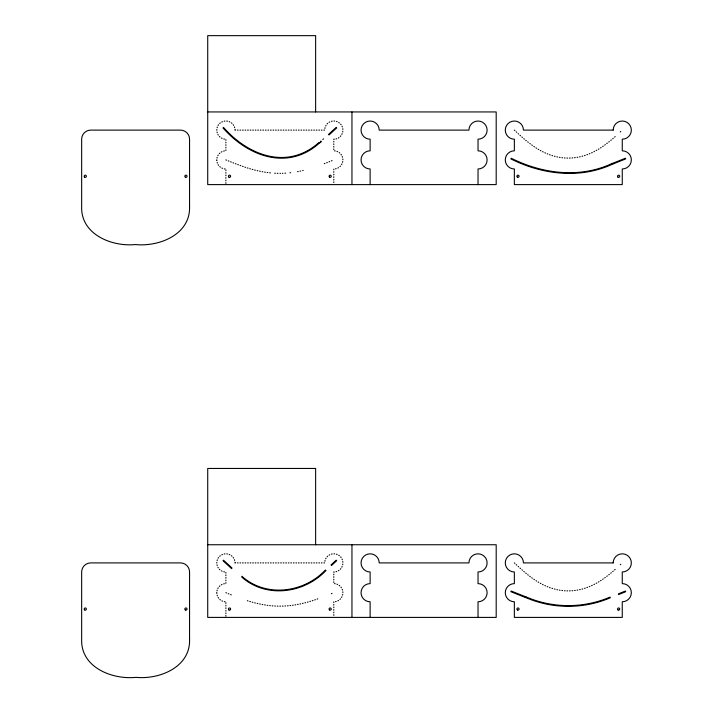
<?xml version="1.0" encoding="UTF-8"?>
<svg xmlns="http://www.w3.org/2000/svg" width="713" height="713" viewBox="0 0 713 713"><rect width="100%" height="100%" fill="white"/><g stroke="black" fill="none" stroke-linecap="round" stroke-linejoin="round"><path stroke-width="1.07" d="M216.805 159.899L216.805 159.872A9.082 9.082 0 0 0 216.832 160.594M216.805 592.699L216.805 592.672A9.082 9.082 0 0 0 216.832 593.394M336.215 127.377L328.461 134.516M336.705 127.912L329.023 134.98M336.215 560.177L331.01 564.981M336.705 560.703L331.5 565.525M620.257 131.967L620.782 131.468M620.319 564.705L620.782 564.268M615.141 136.602L614.597 137.083M615.141 569.402L614.597 569.883M326.028 570.453C304.398 593.466 266.323 598.751 241.841 577.147M325.467 569.981C303.961 592.86 266.029 597.949 241.841 576.247M613.225 138.277L612.681 138.759M613.225 571.077L612.681 571.55M323.533 138.857L322.793 139.481M611.291 139.926L610.729 140.39M611.291 572.726L610.729 573.19M320.921 141.031L320.333 141.504M321.376 141.593L320.788 142.065M609.33 141.548L608.759 142.003M609.33 574.339L608.759 574.794M320.645 142.19L319.977 142.716M319.754 142.885L318.943 143.518M319.085 142.484L318.417 143.001M607.333 143.117L606.754 143.563M607.333 575.917L606.754 576.362M318.167 143.197C286.902 170.362 247.848 155.22 223.472 127.377M318.604 143.776C287.089 171.182 247.545 155.987 222.982 127.912M605.301 144.65L604.713 145.078M605.301 577.45L604.713 577.878M603.234 146.129L602.637 146.539M603.234 578.929L602.637 579.339M601.121 147.555L600.515 147.947M601.121 580.346L600.515 580.747M598.973 148.91L598.35 149.284M598.973 581.71L598.35 582.084M596.781 150.193L596.148 150.55M596.781 582.993L596.148 583.35M594.544 151.406L593.893 151.735M594.544 584.205L593.893 584.535M592.262 152.529L591.603 152.84M592.262 585.328L591.603 585.631M589.936 153.571L589.268 153.848M589.936 586.362L589.268 586.647M625.497 158.206L613.082 163.161M625.764 158.883L613.991 163.58M625.497 591.006L618.331 593.884M625.764 591.683L618.724 594.508M331.358 160.88L332.035 160.612M332.035 593.403L331.358 593.679M329.673 161.557L329.005 161.824M327.312 162.493L326.634 162.76M613.724 163.687L613.198 163.892M324.941 163.42L324.263 163.678M612.815 163.259L611.496 163.767M612.939 163.99C580.275 179.293 542.397 174.774 510.856 158.883M611.237 163.865C579.081 178.633 542.04 173.651 511.123 158.206M610.052 597.111C583.608 608.412 553.154 608.456 526.702 597.155M610.292 597.797C583.653 609.178 552.967 609.178 526.319 597.797M587.565 154.516L586.897 154.766M587.565 587.316L586.897 587.557M317.793 598.875L317.107 599.116M315.387 599.704L314.7 599.936M585.177 155.354L584.491 155.577M585.177 588.154L584.491 588.368M312.971 600.506L312.285 600.729M310.547 601.264L309.852 601.469M308.105 601.977L307.41 602.173M582.744 156.085L582.04 156.281M582.744 588.885L582.04 589.081M305.654 602.645L304.95 602.833M303.185 170.469L302.677 170.594M303.185 603.269L302.481 603.439M580.284 156.717L579.571 156.869M580.284 589.517L579.571 589.669M300.708 171.04L299.995 171.191M300.708 603.84L299.995 603.991M298.212 171.548L297.499 171.681M298.212 604.348L297.499 604.481M577.771 157.225L577.075 157.35M577.771 590.025L577.075 590.15M295.717 604.793L294.995 604.918M293.203 605.185L292.482 605.284M575.275 157.618L574.553 157.716M575.275 590.417L574.553 590.507M290.646 172.715L289.959 172.796M290.646 605.515L289.959 605.595M288.15 605.774L287.428 605.836M572.753 157.894L572.022 157.956M572.753 590.694L572.022 590.747M285.61 173.161L284.888 173.206M285.61 605.961L284.888 606.005M570.213 158.054L569.482 158.072M570.213 590.845L569.482 590.872M283.07 606.086L282.348 606.103M282.883 173.295L282.348 173.312M280.53 173.339L280.013 173.339M280.53 606.139L279.844 606.139M207.724 111.941L496.195 111.941L496.195 184.605L207.724 184.605L207.724 35.65L315.627 35.65L315.627 111.941M235.593 130.114L234.969 130.114A9.082 9.082 0 0 0 234.942 129.383M237.411 130.114L238.133 130.114M239.951 130.114L240.673 130.114M242.491 130.114L243.222 130.114M245.04 130.114L245.762 130.114M247.58 130.114L248.302 130.114M250.12 130.114L250.851 130.114M252.669 130.114L253.391 130.114M255.209 130.114L255.94 130.114M257.75 130.114L258.48 130.114M260.298 130.114L261.02 130.114M262.839 130.114L263.569 130.114M265.379 130.114L266.109 130.114M267.928 130.114L268.649 130.114M270.468 130.114L271.198 130.114M273.008 130.114L273.739 130.114M275.557 130.114L276.279 130.114M278.097 130.114L278.828 130.114M280.637 130.114L281.368 130.114M283.186 130.114L283.908 130.114M285.726 130.114L286.457 130.114M288.275 130.114L288.997 130.114M290.815 130.114L291.537 130.114M293.355 130.114L294.086 130.114M295.904 130.114L296.626 130.114M298.444 130.114L299.166 130.114M300.984 130.114L301.715 130.114M303.533 130.114L304.255 130.114M306.073 130.114L306.795 130.114M308.613 130.114L309.344 130.114M311.162 130.114L311.884 130.114M313.702 130.114L314.433 130.114M316.242 130.114L316.973 130.114M318.791 130.114L319.513 130.114M321.331 130.114L322.062 130.114M323.871 130.114L324.602 130.114M207.724 544.741L496.195 544.741L496.195 617.405L207.724 617.405L207.724 468.45L315.627 468.45L315.627 544.741M235.593 562.905L234.969 562.905A9.082 9.082 0 0 0 234.942 562.183M237.411 562.905L238.133 562.905M239.951 562.905L240.673 562.905M242.491 562.905L243.222 562.905M245.04 562.905L245.762 562.905M247.58 562.905L248.302 562.905M250.12 562.905L250.851 562.905M252.669 562.905L253.391 562.905M255.209 562.905L255.94 562.905M257.75 562.905L258.48 562.905M260.298 562.905L261.02 562.905M262.839 562.905L263.569 562.905M265.379 562.905L266.109 562.905M267.928 562.905L268.649 562.905M270.468 562.905L271.198 562.905M273.008 562.905L273.739 562.905M275.557 562.905L276.279 562.905M278.097 562.905L278.828 562.905M280.637 562.905L281.368 562.905M283.186 562.905L283.908 562.905M285.726 562.905L286.457 562.905M288.275 562.905L288.997 562.905M290.815 562.905L291.537 562.905M293.355 562.905L294.086 562.905M295.904 562.905L296.626 562.905M298.444 562.905L299.166 562.905M300.984 562.905L301.715 562.905M303.533 562.905L304.255 562.905M306.073 562.905L306.795 562.905M308.613 562.905L309.344 562.905M311.162 562.905L311.884 562.905M313.702 562.905L314.433 562.905M316.242 562.905L316.973 562.905M318.791 562.905L319.513 562.905M321.331 562.905L322.062 562.905M323.871 562.905L324.602 562.905M567.673 158.081L566.942 158.063M567.673 590.881L566.942 590.863M277.99 173.321L277.259 173.304M277.99 606.121L277.259 606.103M275.441 173.241L274.719 173.206M275.441 606.041L274.719 605.997M565.124 157.992L564.402 157.938M565.124 590.783L564.402 590.738M272.91 605.881L272.179 605.827M270.37 172.858L269.648 172.787M270.37 605.658L269.648 605.587M562.593 157.778L561.871 157.689M562.593 590.569L561.871 590.489M267.847 172.573L267.125 172.475M267.847 605.373L267.125 605.275M265.325 172.216L264.612 172.1M265.325 605.016L264.612 604.9M560.07 157.439L559.357 157.323M560.07 590.239L559.357 590.114M262.821 171.797L262.143 171.681M262.821 604.597L262.143 604.472M260.325 171.325L259.612 171.173M260.325 604.116L259.612 603.973M557.575 156.985L556.862 156.833M557.575 589.785L556.862 589.633M257.839 170.781L257.17 170.63M257.839 603.581L257.17 603.43M255.361 170.193L254.657 170.015M255.361 602.993L254.657 602.815M555.088 156.414L554.393 156.227M555.088 589.214L554.393 589.027M252.901 169.551L252.206 169.355M252.901 602.351L252.206 602.155M250.459 168.856L249.755 168.651M250.459 601.656L249.755 601.451M552.646 155.728L551.951 155.514M552.646 588.528L551.951 588.314M248.017 168.125L247.331 167.903M248.017 600.916L247.331 600.702M245.602 167.35L244.907 167.118M243.186 166.53L242.5 166.289M550.222 154.944L549.545 154.694M550.222 587.744L549.545 587.494M240.789 165.683L240.112 165.443M238.4 164.81L237.723 164.56M526.435 597.057L525.775 596.808M526.06 597.69L525.526 597.494M525.517 596.71L523.797 596.059M525.267 597.396L524.34 597.039M236.021 163.91L235.343 163.651M524.073 596.941L523.547 596.736M523.146 595.801L511.123 591.006M522.887 596.487L510.856 591.683M233.65 163.001L232.973 162.733M231.288 162.065L230.611 161.798M231.288 594.865L230.611 594.597M547.842 154.053L547.174 153.776M228.926 161.12L228.249 160.853M547.842 586.844L547.174 586.576M228.249 593.653L228.926 593.92M225.887 159.899L226.565 160.175M225.887 592.699L226.565 592.966M545.498 153.054L544.839 152.76M545.498 585.854L544.839 585.56M543.199 151.976L542.548 151.646M543.199 584.776L542.548 584.446M540.944 150.808L540.302 150.461M540.944 583.608L540.302 583.252M538.725 149.561L538.101 149.186M538.725 582.352L538.101 581.986M536.559 148.233L535.944 147.841M536.559 581.033L536.024 580.694M534.429 146.842L533.823 146.432M534.429 579.642L533.823 579.232M532.335 145.39L531.746 144.971M532.335 578.19L531.746 577.762M530.285 143.883L529.786 143.5M530.285 576.683L529.714 576.247M528.28 142.333L527.709 141.878M528.28 575.133L527.709 574.678M526.301 140.737L525.739 140.274M526.301 573.537L525.739 573.074M524.349 139.106L523.797 138.634M524.349 571.897L523.797 571.425M522.424 137.44L521.88 136.958M522.424 570.24L521.88 569.758M520.517 135.755L519.982 135.265M520.517 568.555L519.982 568.065M232.046 568.056L223.472 560.177M231.654 568.68L222.982 560.703M518.164 133.616L518.636 134.044M518.164 566.416L518.636 566.844M516.221 131.834L516.756 132.333M516.221 564.634L516.756 565.124M514.358 130.114L514.893 130.604M514.358 562.905L514.893 563.404M478.031 184.605L478.031 168.981A9.082 9.082 0 0 0 487.113 159.899A9.082 9.082 0 0 0 478.031 150.817L478.031 139.195A9.082 9.082 0 0 0 487.113 130.114A9.082 9.082 0 0 0 478.031 121.032A9.082 9.082 0 0 0 468.94 130.114L379.209 130.114A9.082 9.082 0 0 0 370.127 121.032A9.082 9.082 0 0 0 361.045 130.114A9.082 9.082 0 0 0 370.127 139.195L370.127 150.817A9.082 9.082 0 0 0 361.045 159.899A9.082 9.082 0 0 0 370.127 168.981L370.127 184.605M478.031 617.405L478.031 601.781A9.082 9.082 0 0 0 487.113 592.699A9.082 9.082 0 0 0 478.031 583.617L478.031 571.986A9.082 9.082 0 0 0 487.113 562.905A9.082 9.082 0 0 0 478.031 553.823A9.082 9.082 0 0 0 468.94 562.905L379.209 562.905A9.082 9.082 0 0 0 370.127 553.823A9.082 9.082 0 0 0 361.045 562.905A9.082 9.082 0 0 0 370.127 571.986L370.127 583.617A9.082 9.082 0 0 0 361.045 592.699A9.082 9.082 0 0 0 370.127 601.781L370.127 617.405M351.955 111.941L351.955 184.605M351.955 544.741L351.955 617.405M333.791 139.516L333.791 139.195A9.082 9.082 0 0 0 334.201 139.187M333.791 141.334L333.791 142.056M333.791 143.874L333.791 144.605M333.791 146.415L333.791 147.145M333.791 148.964L333.791 149.685M333.791 169.115L333.791 169.837M333.791 171.655L333.791 172.377M333.791 174.195L333.791 174.926M333.791 176.744L333.791 177.466M333.791 179.284L333.791 180.006M333.791 181.824L333.791 182.555M333.791 572.316L333.791 571.986A9.082 9.082 0 0 0 334.201 571.978M333.791 574.134L333.791 574.856M333.791 576.674L333.791 577.396M333.791 579.214L333.791 579.945M333.791 581.763L333.791 582.485M333.791 601.906L333.791 602.637M333.791 604.455L333.791 605.177M333.791 606.995L333.791 607.726M333.791 609.535L333.791 610.266M333.791 612.084L333.791 612.806M333.791 614.624L333.791 615.355M225.887 139.623L225.887 140.354M225.887 142.172L225.887 142.894M225.887 144.712L225.887 145.434M225.887 147.252L225.887 147.983M225.887 149.801L225.887 150.523M225.887 169.944L225.887 170.674M225.887 172.493L225.887 173.214M225.887 175.033L225.887 175.763M225.887 177.573L225.887 178.303M225.887 180.122L225.887 180.844M225.887 182.662L225.887 183.393M225.887 572.423L225.887 573.154M225.887 574.963L225.887 575.694M225.887 577.512L225.887 578.234M225.887 580.052L225.887 580.783M225.887 582.592L225.887 583.323M225.887 602.743L225.887 603.474M225.887 605.292L225.887 606.014M225.887 607.832L225.887 608.554M225.887 610.373L225.887 611.103M225.887 612.922L225.887 613.643M225.887 615.462L225.887 616.184M224.515 139.088A9.082 9.082 0 0 1 223.802 138.946M222.082 138.358A9.082 9.082 0 0 1 221.44 138.028M219.952 136.985A9.082 9.082 0 0 1 219.426 136.486M218.285 135.078A9.082 9.082 0 0 1 217.911 134.454M217.207 132.778A9.082 9.082 0 0 1 217.028 132.074M216.805 130.274A9.082 9.082 0 0 1 216.823 129.552M217.117 127.761A9.082 9.082 0 0 1 217.331 127.066M218.107 125.426A9.082 9.082 0 0 1 218.508 124.82M219.702 123.456A9.082 9.082 0 0 1 220.255 122.984M221.788 122.012A9.082 9.082 0 0 1 222.447 121.709M224.185 121.192A9.082 9.082 0 0 1 224.898 121.085M226.716 121.067A9.082 9.082 0 0 1 227.438 121.157M229.185 121.647A9.082 9.082 0 0 1 229.844 121.932M231.395 122.886A9.082 9.082 0 0 1 231.957 123.349M233.178 124.686A9.082 9.082 0 0 1 233.588 125.283M234.39 126.914A9.082 9.082 0 0 1 234.622 127.6M225.041 168.945A9.082 9.082 0 0 1 224.319 168.847M222.572 168.357A9.082 9.082 0 0 1 221.903 168.063M220.362 167.109A9.082 9.082 0 0 1 219.809 166.646M218.588 165.3A9.082 9.082 0 0 1 218.178 164.703M217.376 163.072A9.082 9.082 0 0 1 217.153 162.386M216.993 158.072A9.082 9.082 0 0 1 217.171 157.359M217.848 155.684A9.082 9.082 0 0 1 218.214 155.051M219.328 153.625A9.082 9.082 0 0 1 219.854 153.117M221.315 152.056A9.082 9.082 0 0 1 221.957 151.717M223.668 151.094A9.082 9.082 0 0 1 224.372 150.942M342.721 161.566A9.082 9.082 0 0 1 342.561 162.279M341.91 163.972A9.082 9.082 0 0 1 341.563 164.605M340.475 166.058A9.082 9.082 0 0 1 339.958 166.575M338.506 167.662A9.082 9.082 0 0 1 337.873 168.018M336.179 168.66A9.082 9.082 0 0 1 335.475 168.829M334.477 150.844A9.082 9.082 0 0 1 335.199 150.924M336.955 151.388A9.082 9.082 0 0 1 337.623 151.664M339.183 152.591A9.082 9.082 0 0 1 339.753 153.045M340.992 154.364A9.082 9.082 0 0 1 341.411 154.962M342.24 156.575A9.082 9.082 0 0 1 342.481 157.261M342.837 159.035A9.082 9.082 0 0 1 342.873 159.765M342.801 131.254A9.082 9.082 0 0 1 342.686 131.967M342.133 133.696A9.082 9.082 0 0 1 341.821 134.356M340.823 135.862A9.082 9.082 0 0 1 340.333 136.406M338.951 137.582A9.082 9.082 0 0 1 338.345 137.974M336.688 138.723A9.082 9.082 0 0 1 335.992 138.919M324.87 128.411A9.082 9.082 0 0 1 325.039 127.707M325.689 126.014A9.082 9.082 0 0 1 326.037 125.381M327.133 123.928A9.082 9.082 0 0 1 327.65 123.42M329.103 122.333A9.082 9.082 0 0 1 329.736 121.985M331.429 121.344A9.082 9.082 0 0 1 332.142 121.174M333.951 121.032A9.082 9.082 0 0 1 334.673 121.067M336.456 121.424A9.082 9.082 0 0 1 337.142 121.665M338.746 122.502A9.082 9.082 0 0 1 339.343 122.921M340.662 124.169A9.082 9.082 0 0 1 341.117 124.73M342.035 126.29A9.082 9.082 0 0 1 342.311 126.967M342.766 128.723A9.082 9.082 0 0 1 342.855 129.445M224.515 571.888A9.082 9.082 0 0 1 223.802 571.746M222.082 571.158A9.082 9.082 0 0 1 221.44 570.828M219.952 569.785A9.082 9.082 0 0 1 219.426 569.286M218.285 567.878A9.082 9.082 0 0 1 217.911 567.254M217.207 565.578A9.082 9.082 0 0 1 217.028 564.874M216.805 563.074A9.082 9.082 0 0 1 216.823 562.352M217.117 560.561A9.082 9.082 0 0 1 217.331 559.865M218.107 558.226A9.082 9.082 0 0 1 218.508 557.619M219.702 556.256A9.082 9.082 0 0 1 220.255 555.784M221.788 554.803A9.082 9.082 0 0 1 222.447 554.509M224.185 553.983A9.082 9.082 0 0 1 224.898 553.876M226.716 553.858A9.082 9.082 0 0 1 227.438 553.956M229.185 554.447A9.082 9.082 0 0 1 229.844 554.732M231.395 555.685A9.082 9.082 0 0 1 231.957 556.149M233.178 557.486A9.082 9.082 0 0 1 233.588 558.083M234.39 559.705A9.082 9.082 0 0 1 234.622 560.4M225.041 601.745A9.082 9.082 0 0 1 224.319 601.647M222.572 601.157A9.082 9.082 0 0 1 221.903 600.863M220.362 599.909A9.082 9.082 0 0 1 219.809 599.446M218.588 598.1A9.082 9.082 0 0 1 218.178 597.503M217.376 595.872A9.082 9.082 0 0 1 217.153 595.186M216.993 590.863A9.082 9.082 0 0 1 217.171 590.159M217.848 588.483A9.082 9.082 0 0 1 218.214 587.851M219.328 586.425A9.082 9.082 0 0 1 219.854 585.917M221.315 584.856A9.082 9.082 0 0 1 221.957 584.508M223.668 583.894A9.082 9.082 0 0 1 224.372 583.742M342.721 594.366A9.082 9.082 0 0 1 342.561 595.079M341.91 596.772A9.082 9.082 0 0 1 341.563 597.405M340.475 598.858A9.082 9.082 0 0 1 339.958 599.366M338.506 600.462A9.082 9.082 0 0 1 337.873 600.809M336.179 601.46A9.082 9.082 0 0 1 335.475 601.629M334.477 583.644A9.082 9.082 0 0 1 335.199 583.724M336.955 584.188A9.082 9.082 0 0 1 337.623 584.464M339.183 585.391A9.082 9.082 0 0 1 339.753 585.845M340.992 587.164A9.082 9.082 0 0 1 341.411 587.762M342.24 589.375A9.082 9.082 0 0 1 342.481 590.061M342.837 591.835A9.082 9.082 0 0 1 342.873 592.565M342.801 564.054A9.082 9.082 0 0 1 342.686 564.767M342.133 566.496A9.082 9.082 0 0 1 341.821 567.156M340.823 568.662A9.082 9.082 0 0 1 340.333 569.206M338.951 570.382A9.082 9.082 0 0 1 338.345 570.774M336.688 571.514A9.082 9.082 0 0 1 335.992 571.719M324.87 561.211A9.082 9.082 0 0 1 325.039 560.507M325.689 558.814A9.082 9.082 0 0 1 326.037 558.172M327.133 556.728A9.082 9.082 0 0 1 327.65 556.22M329.103 555.133A9.082 9.082 0 0 1 329.736 554.785M331.429 554.135A9.082 9.082 0 0 1 332.142 553.974M333.951 553.823A9.082 9.082 0 0 1 334.673 553.867M336.456 554.224A9.082 9.082 0 0 1 337.142 554.464M338.746 555.293A9.082 9.082 0 0 1 339.343 555.721M340.662 556.96A9.082 9.082 0 0 1 341.117 557.53M342.035 559.09A9.082 9.082 0 0 1 342.311 559.758M342.766 561.514A9.082 9.082 0 0 1 342.855 562.236M189.56 206.405C190.674 234.488 159.213 247.001 135.381 244.55C111.665 246.93 80.533 234.265 81.656 206.405L81.656 139.195A9.082 9.082 0 0 1 90.738 130.114L180.478 130.114A9.082 9.082 0 0 1 189.56 139.195L189.56 206.405M189.56 639.205C190.692 666.967 159.73 679.685 136.058 677.35C112.182 679.837 80.542 667.377 81.656 639.205L81.656 571.986A9.082 9.082 0 0 1 90.738 562.905L180.478 562.905A9.082 9.082 0 0 1 189.56 571.986L189.56 639.205M613.18 130.114L523.44 130.114A9.082 9.082 0 0 0 514.358 121.032A9.082 9.082 0 0 0 505.276 130.114A9.082 9.082 0 0 0 514.358 139.195L514.358 150.817A9.082 9.082 0 0 0 505.276 159.899A9.082 9.082 0 0 0 514.358 168.981L514.358 184.605L622.262 184.605L622.262 168.981A9.082 9.082 0 0 0 631.344 159.899A9.082 9.082 0 0 0 622.262 150.817L622.262 139.195A9.082 9.082 0 0 0 631.344 130.114A9.082 9.082 0 0 0 622.262 121.032A9.082 9.082 0 0 0 613.18 130.114M613.18 562.905L523.44 562.905A9.082 9.082 0 0 0 514.358 553.823A9.082 9.082 0 0 0 505.276 562.905A9.082 9.082 0 0 0 514.358 571.986L514.358 583.617A9.082 9.082 0 0 0 505.276 592.699A9.082 9.082 0 0 0 514.358 601.781L514.358 617.405L622.262 617.405L622.262 601.781A9.082 9.082 0 0 0 631.344 592.699A9.082 9.082 0 0 0 622.262 583.617L622.262 571.986A9.082 9.082 0 0 0 631.344 562.905A9.082 9.082 0 0 0 622.262 553.823A9.082 9.082 0 0 0 613.18 562.905M329.468 177.091A1.087 1.087 0 0 0 331.233 176.432A1.087 1.087 0 0 0 329.78 175.229A1.087 1.087 0 0 0 329.468 177.091M228.98 177.198A1.087 1.087 0 0 0 230.611 176.254A1.087 1.087 0 0 0 228.98 175.309A1.087 1.087 0 0 0 228.98 177.198M617.93 177.091A1.087 1.087 0 0 0 619.704 176.432A1.087 1.087 0 0 0 618.242 175.229A1.087 1.087 0 0 0 617.93 177.091M517.299 177.091A1.087 1.087 0 0 0 519.064 176.432A1.087 1.087 0 0 0 517.611 175.229A1.087 1.087 0 0 0 517.299 177.091M185.38 177.198A1.087 1.087 0 0 0 187.02 176.254A1.087 1.087 0 0 0 185.38 175.309A1.087 1.087 0 0 0 185.38 177.198M84.597 177.091A1.087 1.087 0 0 0 86.362 176.432A1.087 1.087 0 0 0 84.909 175.229A1.087 1.087 0 0 0 84.597 177.091M329.611 609.989A1.087 1.087 0 0 0 331.251 609.045A1.087 1.087 0 0 0 329.611 608.1A1.087 1.087 0 0 0 329.611 609.989M228.98 609.989A1.087 1.087 0 0 0 230.611 609.045A1.087 1.087 0 0 0 228.98 608.1A1.087 1.087 0 0 0 228.98 609.989M618.082 609.989A1.087 1.087 0 0 0 619.713 609.045A1.087 1.087 0 0 0 618.082 608.1A1.087 1.087 0 0 0 618.082 609.989M517.442 609.989A1.087 1.087 0 0 0 519.082 609.045A1.087 1.087 0 0 0 517.442 608.1A1.087 1.087 0 0 0 517.442 609.989M185.38 609.989A1.087 1.087 0 0 0 187.02 609.045A1.087 1.087 0 0 0 185.38 608.1A1.087 1.087 0 0 0 185.38 609.989M84.749 609.989A1.087 1.087 0 0 0 86.38 609.045A1.087 1.087 0 0 0 84.749 608.1A1.087 1.087 0 0 0 84.749 609.989"/></g></svg>
